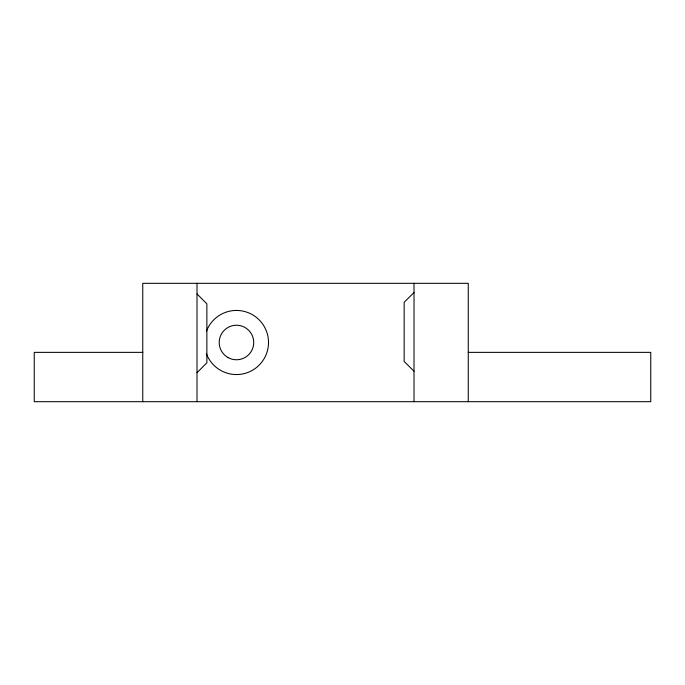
<?xml version="1.0" encoding="UTF-8"?>
<svg xmlns="http://www.w3.org/2000/svg" width="685" height="685" viewBox="0 0 685 685"><rect width="100%" height="100%" fill="white"/><g stroke="black" fill="none" stroke-linecap="round" stroke-linejoin="round"><path stroke-width="1.03" d="M197.006 372.691L206.87 362.793L206.87 303.832L197.006 293.933M414.014 292.521L404.15 302.273L404.15 361.457L414.014 371.21M142.797 352.364L34.25 352.364L34.25 401.684L650.75 401.684L650.75 352.364L468.266 352.364M468.266 401.684L468.266 283.316L142.754 283.316L142.754 401.684M414.014 283.316L414.014 401.684M197.006 283.316L197.006 401.684M206.313 331.591A32.058 32.058 0 0 1 255.591 316.778A32.058 32.058 0 0 1 255.591 368.222A32.058 32.058 0 0 1 206.313 353.409M227.831 357.45A17.262 17.262 0 0 0 253.724 342.5A17.262 17.262 0 0 0 227.831 327.55A17.262 17.262 0 0 0 227.831 357.45"/></g></svg>
